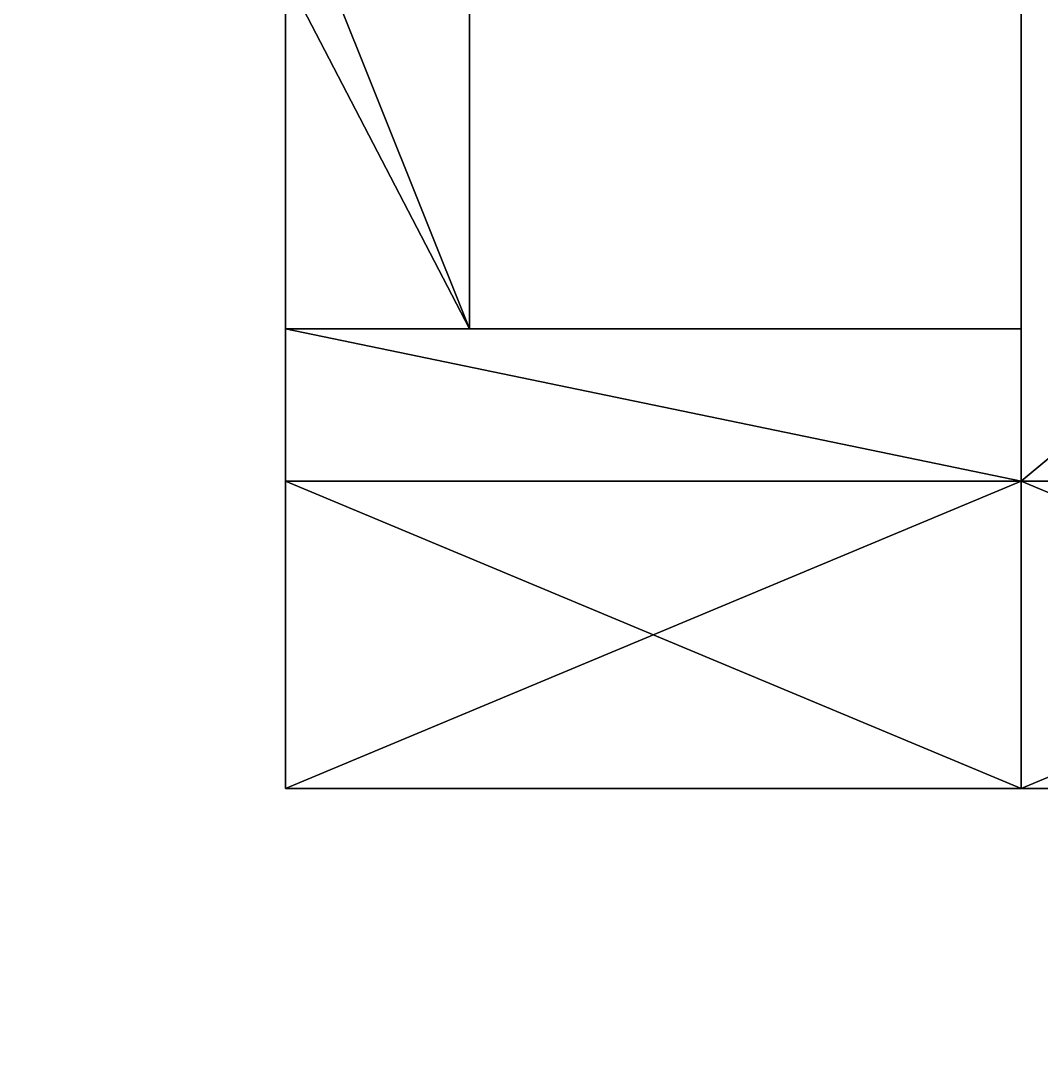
# Model space of a CAD drawing. Extents: x -150 to 2334, y -150 to 2984.
# Drawn here: x 2078.34 to 2086.66, y 657.71 to 666.22 of the extents above; entities that cross this region are included whole.
import ezdxf

# ---------------------------------------------------------------- set-up
doc = ezdxf.new("R2010")
doc.units = 0
for name, color, linetype in [('LAYER0', 7, 'CONTINUOUS'), ('LAYER278', 7, 'CONTINUOUS'), ('LAYER309', 7, 'CONTINUOUS'), ('LAYER31', 7, 'CONTINUOUS'), ('LAYER411', 7, 'CONTINUOUS'), ('LAYER413', 254, 'CONTINUOUS'), ('LAYER416', 254, 'CONTINUOUS'), ('LAYER460', 7, 'CONTINUOUS'), ('LAYER462', 254, 'CONTINUOUS'), ('LAYER465', 254, 'CONTINUOUS'), ('LAYER509', 7, 'CONTINUOUS'), ('LAYER511', 254, 'CONTINUOUS'), ('LAYER514', 254, 'CONTINUOUS'), ('LAYER56', 7, 'CONTINUOUS'), ('LAYER6', 7, 'CONTINUOUS')]:
    doc.layers.add(name, color=color, linetype=linetype)

msp = doc.modelspace()

# ---------------------------------------------------------------- linework, layer by layer
at = {"layer": 'LAYER0', "invisible_edges": 1}
for points in [[(2334, 2984, -5), (-150, -150, -5), (-150, 2984, -5), (2334, 2984, -5)], [(-150, -150, -5), (2334, 2984, -5), (2334, -150, -5), (-150, -150, -5)], [(2334, -150), (-150, 2984), (-150, -150), (2334, -150)], [(-150, 2984), (2334, -150), (2334, 2984), (-150, 2984)]]:
    msp.add_3dface(points, dxfattribs=at)
at = {"layer": 'LAYER278', "invisible_edges": 1}
for points in [[(2164, 45.78802, 80), (1614, 758.458, 80), (2164, 758.458, 80), (2164, 45.78802, 80)], [(1614, 758.458, 80), (2164, 45.78802, 80), (1614, 45.78802, 80), (1614, 758.458, 80)], [(1614, 45.78802, 98), (2164, 758.458, 98), (1614, 758.458, 98), (1614, 45.78802, 98)], [(2164, 758.458, 98), (1614, 45.78802, 98), (2164, 45.78802, 98), (2164, 758.458, 98)]]:
    msp.add_3dface(points, dxfattribs=at)
at = {"layer": 'LAYER309', "invisible_edges": 1}
for points in [[(2164, 758.458, 2349), (1614, 45.78802, 2349), (2164, 45.78802, 2349), (2164, 758.458, 2349)], [(1614, 45.78802, 2349), (2164, 758.458, 2349), (1614, 758.458, 2349), (1614, 45.78802, 2349)], [(1614, 758.458, 2331), (2164, 45.78802, 2331), (1614, 45.78802, 2331), (1614, 758.458, 2331)], [(2164, 45.78802, 2331), (1614, 758.458, 2331), (2164, 758.458, 2331), (2164, 45.78802, 2331)]]:
    msp.add_3dface(points, dxfattribs=at)
at = {"layer": 'LAYER31', "invisible_edges": 1}
for points in [[(2139.4, 758.461, 1934), (1674, 45.79102, 1934), (2139.4, 45.79102, 1934), (2139.4, 758.461, 1934)], [(1674, 45.79102, 1934), (2139.4, 758.461, 1934), (1674, 758.461, 1934), (1674, 45.79102, 1934)], [(1674, 758.461, 1916), (2139.4, 45.79102, 1916), (1674, 45.79102, 1916), (1674, 758.461, 1916)], [(2139.4, 45.79102, 1916), (1674, 758.461, 1916), (2139.4, 758.461, 1916), (2139.4, 45.79102, 1916)]]:
    msp.add_3dface(points, dxfattribs=at)
at = {"layer": 'LAYER411', "invisible_edges": 1}
for points in [[(2074, 112.788, 306), (2092, 691.458, 306), (2092, 112.788, 306), (2074, 112.788, 306)], [(2092, 691.458, 306), (2074, 112.788, 306), (2074, 691.458, 306), (2092, 691.458, 306)], [(2074, 691.458, 432), (2092, 112.788, 432), (2092, 691.458, 432), (2074, 691.458, 432)], [(2092, 112.788, 432), (2074, 691.458, 432), (2074, 112.788, 432), (2092, 112.788, 432)]]:
    msp.add_3dface(points, dxfattribs=at)
at = {"layer": 'LAYER413'}
for points in [[(2086.5, 672.4506, 395.0074), (2086.5, 662.4654, 395.0074), (2086.5, 674.958, 400), (2086.5, 672.4506, 395.0074)], [(2086.5, 674.958, 400), (2086.5, 662.4654, 395.0074), (2086.5, 672.4506, 404.9926), (2086.5, 674.958, 400)], [(2086.5, 667.458, 392.5), (2086.5, 662.4654, 395.0074), (2086.5, 672.4506, 395.0074), (2086.5, 667.458, 392.5)], [(2086.5, 672.4506, 404.9926), (2086.5, 659.958, 400), (2086.5, 667.458, 407.5), (2086.5, 672.4506, 404.9926)], [(2086.5, 672.4506, 404.9926), (2086.5, 662.4654, 395.0074), (2086.5, 659.958, 400), (2086.5, 672.4506, 404.9926)], [(2080.5, 667.458, 407.5), (2082, 663.708, 405.9462), (2082, 667.458, 407.5), (2080.5, 667.458, 407.5)], [(2080.5, 663.708, 405.9462), (2082, 663.708, 405.9462), (2080.5, 667.458, 407.5), (2080.5, 663.708, 405.9462)], [(2080.5, 667.458, 407.5), (2080.5, 663.708, 403.9462), (2080.5, 663.708, 405.9462), (2080.5, 667.458, 407.5)], [(2080.5, 666.5992, 404.6115), (2080.5, 663.708, 403.9462), (2080.5, 667.458, 407.5), (2080.5, 666.5992, 404.6115)], [(2082, 667.458, 407.5), (2082, 663.708, 405.9462), (2082, 666.5992, 404.6115), (2082, 667.458, 407.5)], [(2082, 667.458, 407.5), (2082, 663.708, 403.9462), (2082, 666.5992, 404.6115), (2082, 667.458, 407.5)], [(2082, 663.708, 405.9462), (2082, 663.708, 403.9462), (2082, 667.458, 407.5), (2082, 663.708, 405.9462)], [(2086.5, 667.458, 392.5), (2092.5, 662.4654, 395.0074), (2086.5, 662.4654, 395.0074), (2086.5, 667.458, 392.5)], [(2092.5, 667.458, 392.5), (2092.5, 662.4654, 395.0074), (2086.5, 667.458, 392.5), (2092.5, 667.458, 392.5)], [(2086.5, 662.4654, 404.9926), (2092.5, 667.458, 407.5), (2086.5, 667.458, 407.5), (2086.5, 662.4654, 404.9926)], [(2092.5, 662.4654, 404.9926), (2092.5, 667.458, 407.5), (2086.5, 662.4654, 404.9926), (2092.5, 662.4654, 404.9926)], [(2086.5, 667.458, 407.5), (2086.5, 659.958, 400), (2086.5, 662.4654, 404.9926), (2086.5, 667.458, 407.5)], [(2080.5, 666.5992, 404.6115), (2082, 663.708, 403.9462), (2080.5, 663.708, 403.9462), (2080.5, 666.5992, 404.6115)], [(2082, 666.5992, 404.6115), (2082, 663.708, 403.9462), (2080.5, 666.5992, 404.6115), (2082, 666.5992, 404.6115)], [(2082, 666.5992, 404.6115), (2082, 663.708, 405.9462), (2082, 663.708, 403.9462), (2082, 666.5992, 404.6115)], [(2080.5, 663.708, 405.9462), (2082, 663.708, 403.9462), (2082, 663.708, 405.9462), (2080.5, 663.708, 405.9462)], [(2080.5, 663.708, 403.9462), (2082, 663.708, 403.9462), (2080.5, 663.708, 405.9462), (2080.5, 663.708, 403.9462)], [(2086.5, 663.708, 405.9462), (2080.5, 663.708, 394.4926), (2080.5, 663.708, 405.9462), (2086.5, 663.708, 405.9462)], [(2086.5, 663.708, 394.4926), (2080.5, 663.708, 394.4926), (2086.5, 663.708, 405.9462), (2086.5, 663.708, 394.4926)], [(2080.5, 663.708, 394.4926), (2086.5, 662.4654, 395.0074), (2080.5, 662.4654, 395.0074), (2080.5, 663.708, 394.4926)], [(2086.5, 663.708, 394.4926), (2086.5, 662.4654, 395.0074), (2080.5, 663.708, 394.4926), (2086.5, 663.708, 394.4926)], [(2086.5, 662.4654, 404.9926), (2080.5, 663.708, 405.9462), (2080.5, 662.4654, 404.9926), (2086.5, 662.4654, 404.9926)], [(2086.5, 663.708, 405.9462), (2080.5, 663.708, 405.9462), (2086.5, 662.4654, 404.9926), (2086.5, 663.708, 405.9462)], [(2080.5, 659.958, 400), (2080.5, 663.708, 405.9462), (2080.5, 663.708, 400.2194), (2080.5, 659.958, 400)], [(2080.5, 662.4654, 404.9926), (2080.5, 663.708, 405.9462), (2080.5, 659.958, 400), (2080.5, 662.4654, 404.9926)], [(2080.5, 663.708, 394.4926), (2080.5, 659.958, 400), (2080.5, 663.708, 400.2194), (2080.5, 663.708, 394.4926)], [(2080.5, 662.4654, 395.0074), (2080.5, 659.958, 400), (2080.5, 663.708, 394.4926), (2080.5, 662.4654, 395.0074)], [(2086.5, 663.708, 394.4926), (2086.5, 659.958, 400), (2086.5, 662.4654, 395.0074), (2086.5, 663.708, 394.4926)], [(2086.5, 663.708, 400.2194), (2086.5, 659.958, 400), (2086.5, 663.708, 394.4926), (2086.5, 663.708, 400.2194)], [(2086.5, 663.708, 405.9462), (2086.5, 659.958, 400), (2086.5, 663.708, 400.2194), (2086.5, 663.708, 405.9462)], [(2086.5, 662.4654, 404.9926), (2086.5, 659.958, 400), (2086.5, 663.708, 405.9462), (2086.5, 662.4654, 404.9926)], [(2086.5, 662.4654, 395.0074), (2080.5, 659.958, 400), (2080.5, 662.4654, 395.0074), (2086.5, 662.4654, 395.0074)], [(2086.5, 659.958, 400), (2080.5, 659.958, 400), (2086.5, 662.4654, 395.0074), (2086.5, 659.958, 400)], [(2086.5, 659.958, 400), (2080.5, 662.4654, 404.9926), (2080.5, 659.958, 400), (2086.5, 659.958, 400)], [(2086.5, 662.4654, 404.9926), (2080.5, 662.4654, 404.9926), (2086.5, 659.958, 400), (2086.5, 662.4654, 404.9926)], [(2086.5, 662.4654, 395.0074), (2092.5, 659.958, 400), (2086.5, 659.958, 400), (2086.5, 662.4654, 395.0074)], [(2092.5, 662.4654, 395.0074), (2092.5, 659.958, 400), (2086.5, 662.4654, 395.0074), (2092.5, 662.4654, 395.0074)], [(2086.5, 659.958, 400), (2092.5, 662.4654, 404.9926), (2086.5, 662.4654, 404.9926), (2086.5, 659.958, 400)], [(2092.5, 659.958, 400), (2092.5, 662.4654, 404.9926), (2086.5, 659.958, 400), (2092.5, 659.958, 400)]]:
    msp.add_3dface(points, dxfattribs=at)
at = {"layer": 'LAYER416'}
for points in [[(2086.5, 672.4506, 333.0074), (2086.5, 662.4654, 333.0074), (2086.5, 674.958, 338), (2086.5, 672.4506, 333.0074)], [(2086.5, 674.958, 338), (2086.5, 662.4654, 333.0074), (2086.5, 672.4506, 342.9926), (2086.5, 674.958, 338)], [(2086.5, 667.458, 330.5), (2086.5, 662.4654, 333.0074), (2086.5, 672.4506, 333.0074), (2086.5, 667.458, 330.5)], [(2086.5, 672.4506, 342.9926), (2086.5, 659.958, 338), (2086.5, 667.458, 345.5), (2086.5, 672.4506, 342.9926)], [(2086.5, 672.4506, 342.9926), (2086.5, 662.4654, 333.0074), (2086.5, 659.958, 338), (2086.5, 672.4506, 342.9926)], [(2080.5, 667.458, 345.5), (2082, 663.708, 343.9462), (2082, 667.458, 345.5), (2080.5, 667.458, 345.5)], [(2080.5, 663.708, 343.9462), (2082, 663.708, 343.9462), (2080.5, 667.458, 345.5), (2080.5, 663.708, 343.9462)], [(2080.5, 667.458, 345.5), (2080.5, 663.708, 341.9462), (2080.5, 663.708, 343.9462), (2080.5, 667.458, 345.5)], [(2080.5, 666.5992, 342.6115), (2080.5, 663.708, 341.9462), (2080.5, 667.458, 345.5), (2080.5, 666.5992, 342.6115)], [(2082, 667.458, 345.5), (2082, 663.708, 343.9462), (2082, 666.5992, 342.6115), (2082, 667.458, 345.5)], [(2082, 667.458, 345.5), (2082, 663.708, 341.9462), (2082, 666.5992, 342.6115), (2082, 667.458, 345.5)], [(2082, 663.708, 343.9462), (2082, 663.708, 341.9462), (2082, 667.458, 345.5), (2082, 663.708, 343.9462)], [(2086.5, 667.458, 330.5), (2092.5, 662.4654, 333.0074), (2086.5, 662.4654, 333.0074), (2086.5, 667.458, 330.5)], [(2092.5, 667.458, 330.5), (2092.5, 662.4654, 333.0074), (2086.5, 667.458, 330.5), (2092.5, 667.458, 330.5)], [(2086.5, 662.4654, 342.9926), (2092.5, 667.458, 345.5), (2086.5, 667.458, 345.5), (2086.5, 662.4654, 342.9926)], [(2092.5, 662.4654, 342.9926), (2092.5, 667.458, 345.5), (2086.5, 662.4654, 342.9926), (2092.5, 662.4654, 342.9926)], [(2086.5, 667.458, 345.5), (2086.5, 659.958, 338), (2086.5, 662.4654, 342.9926), (2086.5, 667.458, 345.5)], [(2080.5, 666.5992, 342.6115), (2082, 663.708, 341.9462), (2080.5, 663.708, 341.9462), (2080.5, 666.5992, 342.6115)], [(2082, 666.5992, 342.6115), (2082, 663.708, 341.9462), (2080.5, 666.5992, 342.6115), (2082, 666.5992, 342.6115)], [(2082, 666.5992, 342.6115), (2082, 663.708, 343.9462), (2082, 663.708, 341.9462), (2082, 666.5992, 342.6115)], [(2080.5, 663.708, 343.9462), (2082, 663.708, 341.9462), (2082, 663.708, 343.9462), (2080.5, 663.708, 343.9462)], [(2080.5, 663.708, 341.9462), (2082, 663.708, 341.9462), (2080.5, 663.708, 343.9462), (2080.5, 663.708, 341.9462)], [(2086.5, 663.708, 343.9462), (2080.5, 663.708, 332.4926), (2080.5, 663.708, 343.9462), (2086.5, 663.708, 343.9462)], [(2086.5, 663.708, 332.4926), (2080.5, 663.708, 332.4926), (2086.5, 663.708, 343.9462), (2086.5, 663.708, 332.4926)], [(2080.5, 663.708, 332.4926), (2086.5, 662.4654, 333.0074), (2080.5, 662.4654, 333.0074), (2080.5, 663.708, 332.4926)], [(2086.5, 663.708, 332.4926), (2086.5, 662.4654, 333.0074), (2080.5, 663.708, 332.4926), (2086.5, 663.708, 332.4926)], [(2086.5, 662.4654, 342.9926), (2080.5, 663.708, 343.9462), (2080.5, 662.4654, 342.9926), (2086.5, 662.4654, 342.9926)], [(2086.5, 663.708, 343.9462), (2080.5, 663.708, 343.9462), (2086.5, 662.4654, 342.9926), (2086.5, 663.708, 343.9462)], [(2080.5, 659.958, 338), (2080.5, 663.708, 343.9462), (2080.5, 663.708, 338.2194), (2080.5, 659.958, 338)], [(2080.5, 662.4654, 342.9926), (2080.5, 663.708, 343.9462), (2080.5, 659.958, 338), (2080.5, 662.4654, 342.9926)], [(2080.5, 663.708, 332.4926), (2080.5, 659.958, 338), (2080.5, 663.708, 338.2194), (2080.5, 663.708, 332.4926)], [(2080.5, 662.4654, 333.0074), (2080.5, 659.958, 338), (2080.5, 663.708, 332.4926), (2080.5, 662.4654, 333.0074)], [(2086.5, 663.708, 332.4926), (2086.5, 659.958, 338), (2086.5, 662.4654, 333.0074), (2086.5, 663.708, 332.4926)], [(2086.5, 663.708, 338.2194), (2086.5, 659.958, 338), (2086.5, 663.708, 332.4926), (2086.5, 663.708, 338.2194)], [(2086.5, 663.708, 343.9462), (2086.5, 659.958, 338), (2086.5, 663.708, 338.2194), (2086.5, 663.708, 343.9462)], [(2086.5, 662.4654, 342.9926), (2086.5, 659.958, 338), (2086.5, 663.708, 343.9462), (2086.5, 662.4654, 342.9926)], [(2086.5, 662.4654, 333.0074), (2080.5, 659.958, 338), (2080.5, 662.4654, 333.0074), (2086.5, 662.4654, 333.0074)], [(2086.5, 659.958, 338), (2080.5, 659.958, 338), (2086.5, 662.4654, 333.0074), (2086.5, 659.958, 338)], [(2086.5, 659.958, 338), (2080.5, 662.4654, 342.9926), (2080.5, 659.958, 338), (2086.5, 659.958, 338)], [(2086.5, 662.4654, 342.9926), (2080.5, 662.4654, 342.9926), (2086.5, 659.958, 338), (2086.5, 662.4654, 342.9926)], [(2086.5, 662.4654, 333.0074), (2092.5, 659.958, 338), (2086.5, 659.958, 338), (2086.5, 662.4654, 333.0074)], [(2092.5, 662.4654, 333.0074), (2092.5, 659.958, 338), (2086.5, 662.4654, 333.0074), (2092.5, 662.4654, 333.0074)], [(2086.5, 659.958, 338), (2092.5, 662.4654, 342.9926), (2086.5, 662.4654, 342.9926), (2086.5, 659.958, 338)], [(2092.5, 659.958, 338), (2092.5, 662.4654, 342.9926), (2086.5, 659.958, 338), (2092.5, 659.958, 338)]]:
    msp.add_3dface(points, dxfattribs=at)
at = {"layer": 'LAYER460', "invisible_edges": 1}
for points in [[(2074, 112.788, 489), (2092, 691.458, 489), (2092, 112.788, 489), (2074, 112.788, 489)], [(2092, 691.458, 489), (2074, 112.788, 489), (2074, 691.458, 489), (2092, 691.458, 489)], [(2074, 691.458, 615), (2092, 112.788, 615), (2092, 691.458, 615), (2074, 691.458, 615)], [(2092, 112.788, 615), (2074, 691.458, 615), (2074, 112.788, 615), (2092, 112.788, 615)]]:
    msp.add_3dface(points, dxfattribs=at)
at = {"layer": 'LAYER462'}
for points in [[(2086.5, 672.4506, 578.0074), (2086.5, 662.4654, 578.0074), (2086.5, 674.958, 583), (2086.5, 672.4506, 578.0074)], [(2086.5, 674.958, 583), (2086.5, 662.4654, 578.0074), (2086.5, 672.4506, 587.9926), (2086.5, 674.958, 583)], [(2086.5, 667.458, 575.5), (2086.5, 662.4654, 578.0074), (2086.5, 672.4506, 578.0074), (2086.5, 667.458, 575.5)], [(2086.5, 672.4506, 587.9926), (2086.5, 659.958, 583), (2086.5, 667.458, 590.5), (2086.5, 672.4506, 587.9926)], [(2086.5, 672.4506, 587.9926), (2086.5, 662.4654, 578.0074), (2086.5, 659.958, 583), (2086.5, 672.4506, 587.9926)], [(2080.5, 667.458, 590.5), (2082, 663.708, 588.9462), (2082, 667.458, 590.5), (2080.5, 667.458, 590.5)], [(2080.5, 663.708, 588.9462), (2082, 663.708, 588.9462), (2080.5, 667.458, 590.5), (2080.5, 663.708, 588.9462)], [(2080.5, 667.458, 590.5), (2080.5, 663.708, 586.9462), (2080.5, 663.708, 588.9462), (2080.5, 667.458, 590.5)], [(2080.5, 666.5992, 587.6115), (2080.5, 663.708, 586.9462), (2080.5, 667.458, 590.5), (2080.5, 666.5992, 587.6115)], [(2082, 667.458, 590.5), (2082, 663.708, 588.9462), (2082, 666.5992, 587.6115), (2082, 667.458, 590.5)], [(2082, 667.458, 590.5), (2082, 663.708, 586.9462), (2082, 666.5992, 587.6115), (2082, 667.458, 590.5)], [(2082, 663.708, 588.9462), (2082, 663.708, 586.9462), (2082, 667.458, 590.5), (2082, 663.708, 588.9462)], [(2086.5, 667.458, 575.5), (2092.5, 662.4654, 578.0074), (2086.5, 662.4654, 578.0074), (2086.5, 667.458, 575.5)], [(2092.5, 667.458, 575.5), (2092.5, 662.4654, 578.0074), (2086.5, 667.458, 575.5), (2092.5, 667.458, 575.5)], [(2086.5, 662.4654, 587.9926), (2092.5, 667.458, 590.5), (2086.5, 667.458, 590.5), (2086.5, 662.4654, 587.9926)], [(2092.5, 662.4654, 587.9926), (2092.5, 667.458, 590.5), (2086.5, 662.4654, 587.9926), (2092.5, 662.4654, 587.9926)], [(2086.5, 667.458, 590.5), (2086.5, 659.958, 583), (2086.5, 662.4654, 587.9926), (2086.5, 667.458, 590.5)], [(2080.5, 666.5992, 587.6115), (2082, 663.708, 586.9462), (2080.5, 663.708, 586.9462), (2080.5, 666.5992, 587.6115)], [(2082, 666.5992, 587.6115), (2082, 663.708, 586.9462), (2080.5, 666.5992, 587.6115), (2082, 666.5992, 587.6115)], [(2082, 666.5992, 587.6115), (2082, 663.708, 588.9462), (2082, 663.708, 586.9462), (2082, 666.5992, 587.6115)], [(2080.5, 663.708, 588.9462), (2082, 663.708, 586.9462), (2082, 663.708, 588.9462), (2080.5, 663.708, 588.9462)], [(2080.5, 663.708, 586.9462), (2082, 663.708, 586.9462), (2080.5, 663.708, 588.9462), (2080.5, 663.708, 586.9462)], [(2086.5, 663.708, 588.9462), (2080.5, 663.708, 577.4926), (2080.5, 663.708, 588.9462), (2086.5, 663.708, 588.9462)], [(2086.5, 663.708, 577.4926), (2080.5, 663.708, 577.4926), (2086.5, 663.708, 588.9462), (2086.5, 663.708, 577.4926)], [(2080.5, 663.708, 577.4926), (2086.5, 662.4654, 578.0074), (2080.5, 662.4654, 578.0074), (2080.5, 663.708, 577.4926)], [(2086.5, 663.708, 577.4926), (2086.5, 662.4654, 578.0074), (2080.5, 663.708, 577.4926), (2086.5, 663.708, 577.4926)], [(2086.5, 662.4654, 587.9926), (2080.5, 663.708, 588.9462), (2080.5, 662.4654, 587.9926), (2086.5, 662.4654, 587.9926)], [(2086.5, 663.708, 588.9462), (2080.5, 663.708, 588.9462), (2086.5, 662.4654, 587.9926), (2086.5, 663.708, 588.9462)], [(2080.5, 659.958, 583), (2080.5, 663.708, 588.9462), (2080.5, 663.708, 583.2194), (2080.5, 659.958, 583)], [(2080.5, 662.4654, 587.9926), (2080.5, 663.708, 588.9462), (2080.5, 659.958, 583), (2080.5, 662.4654, 587.9926)], [(2080.5, 663.708, 577.4926), (2080.5, 659.958, 583), (2080.5, 663.708, 583.2194), (2080.5, 663.708, 577.4926)], [(2080.5, 662.4654, 578.0074), (2080.5, 659.958, 583), (2080.5, 663.708, 577.4926), (2080.5, 662.4654, 578.0074)], [(2086.5, 663.708, 577.4926), (2086.5, 659.958, 583), (2086.5, 662.4654, 578.0074), (2086.5, 663.708, 577.4926)], [(2086.5, 663.708, 583.2194), (2086.5, 659.958, 583), (2086.5, 663.708, 577.4926), (2086.5, 663.708, 583.2194)], [(2086.5, 663.708, 588.9462), (2086.5, 659.958, 583), (2086.5, 663.708, 583.2194), (2086.5, 663.708, 588.9462)], [(2086.5, 662.4654, 587.9926), (2086.5, 659.958, 583), (2086.5, 663.708, 588.9462), (2086.5, 662.4654, 587.9926)], [(2086.5, 662.4654, 578.0074), (2080.5, 659.958, 583), (2080.5, 662.4654, 578.0074), (2086.5, 662.4654, 578.0074)], [(2086.5, 659.958, 583), (2080.5, 659.958, 583), (2086.5, 662.4654, 578.0074), (2086.5, 659.958, 583)], [(2086.5, 659.958, 583), (2080.5, 662.4654, 587.9926), (2080.5, 659.958, 583), (2086.5, 659.958, 583)], [(2086.5, 662.4654, 587.9926), (2080.5, 662.4654, 587.9926), (2086.5, 659.958, 583), (2086.5, 662.4654, 587.9926)], [(2086.5, 662.4654, 578.0074), (2092.5, 659.958, 583), (2086.5, 659.958, 583), (2086.5, 662.4654, 578.0074)], [(2092.5, 662.4654, 578.0074), (2092.5, 659.958, 583), (2086.5, 662.4654, 578.0074), (2092.5, 662.4654, 578.0074)], [(2086.5, 659.958, 583), (2092.5, 662.4654, 587.9926), (2086.5, 662.4654, 587.9926), (2086.5, 659.958, 583)], [(2092.5, 659.958, 583), (2092.5, 662.4654, 587.9926), (2086.5, 659.958, 583), (2092.5, 659.958, 583)]]:
    msp.add_3dface(points, dxfattribs=at)
at = {"layer": 'LAYER465'}
for points in [[(2086.5, 672.4506, 516.0074), (2086.5, 662.4654, 516.0074), (2086.5, 674.958, 521), (2086.5, 672.4506, 516.0074)], [(2086.5, 674.958, 521), (2086.5, 662.4654, 516.0074), (2086.5, 672.4506, 525.9926), (2086.5, 674.958, 521)], [(2086.5, 667.458, 513.5), (2086.5, 662.4654, 516.0074), (2086.5, 672.4506, 516.0074), (2086.5, 667.458, 513.5)], [(2086.5, 672.4506, 525.9926), (2086.5, 659.958, 521), (2086.5, 667.458, 528.5), (2086.5, 672.4506, 525.9926)], [(2086.5, 672.4506, 525.9926), (2086.5, 662.4654, 516.0074), (2086.5, 659.958, 521), (2086.5, 672.4506, 525.9926)], [(2080.5, 667.458, 528.5), (2082, 663.708, 526.9462), (2082, 667.458, 528.5), (2080.5, 667.458, 528.5)], [(2080.5, 663.708, 526.9462), (2082, 663.708, 526.9462), (2080.5, 667.458, 528.5), (2080.5, 663.708, 526.9462)], [(2080.5, 667.458, 528.5), (2080.5, 663.708, 524.9462), (2080.5, 663.708, 526.9462), (2080.5, 667.458, 528.5)], [(2080.5, 666.5992, 525.6115), (2080.5, 663.708, 524.9462), (2080.5, 667.458, 528.5), (2080.5, 666.5992, 525.6115)], [(2082, 667.458, 528.5), (2082, 663.708, 526.9462), (2082, 666.5992, 525.6115), (2082, 667.458, 528.5)], [(2082, 667.458, 528.5), (2082, 663.708, 524.9462), (2082, 666.5992, 525.6115), (2082, 667.458, 528.5)], [(2082, 663.708, 526.9462), (2082, 663.708, 524.9462), (2082, 667.458, 528.5), (2082, 663.708, 526.9462)], [(2086.5, 667.458, 513.5), (2092.5, 662.4654, 516.0074), (2086.5, 662.4654, 516.0074), (2086.5, 667.458, 513.5)], [(2092.5, 667.458, 513.5), (2092.5, 662.4654, 516.0074), (2086.5, 667.458, 513.5), (2092.5, 667.458, 513.5)], [(2086.5, 662.4654, 525.9926), (2092.5, 667.458, 528.5), (2086.5, 667.458, 528.5), (2086.5, 662.4654, 525.9926)], [(2092.5, 662.4654, 525.9926), (2092.5, 667.458, 528.5), (2086.5, 662.4654, 525.9926), (2092.5, 662.4654, 525.9926)], [(2086.5, 667.458, 528.5), (2086.5, 659.958, 521), (2086.5, 662.4654, 525.9926), (2086.5, 667.458, 528.5)], [(2080.5, 666.5992, 525.6115), (2082, 663.708, 524.9462), (2080.5, 663.708, 524.9462), (2080.5, 666.5992, 525.6115)], [(2082, 666.5992, 525.6115), (2082, 663.708, 524.9462), (2080.5, 666.5992, 525.6115), (2082, 666.5992, 525.6115)], [(2082, 666.5992, 525.6115), (2082, 663.708, 526.9462), (2082, 663.708, 524.9462), (2082, 666.5992, 525.6115)], [(2080.5, 663.708, 526.9462), (2082, 663.708, 524.9462), (2082, 663.708, 526.9462), (2080.5, 663.708, 526.9462)], [(2080.5, 663.708, 524.9462), (2082, 663.708, 524.9462), (2080.5, 663.708, 526.9462), (2080.5, 663.708, 524.9462)], [(2086.5, 663.708, 526.9462), (2080.5, 663.708, 515.4926), (2080.5, 663.708, 526.9462), (2086.5, 663.708, 526.9462)], [(2086.5, 663.708, 515.4926), (2080.5, 663.708, 515.4926), (2086.5, 663.708, 526.9462), (2086.5, 663.708, 515.4926)], [(2080.5, 663.708, 515.4926), (2086.5, 662.4654, 516.0074), (2080.5, 662.4654, 516.0074), (2080.5, 663.708, 515.4926)], [(2086.5, 663.708, 515.4926), (2086.5, 662.4654, 516.0074), (2080.5, 663.708, 515.4926), (2086.5, 663.708, 515.4926)], [(2086.5, 662.4654, 525.9926), (2080.5, 663.708, 526.9462), (2080.5, 662.4654, 525.9926), (2086.5, 662.4654, 525.9926)], [(2086.5, 663.708, 526.9462), (2080.5, 663.708, 526.9462), (2086.5, 662.4654, 525.9926), (2086.5, 663.708, 526.9462)], [(2080.5, 659.958, 521), (2080.5, 663.708, 526.9462), (2080.5, 663.708, 521.2194), (2080.5, 659.958, 521)], [(2080.5, 662.4654, 525.9926), (2080.5, 663.708, 526.9462), (2080.5, 659.958, 521), (2080.5, 662.4654, 525.9926)], [(2080.5, 663.708, 515.4926), (2080.5, 659.958, 521), (2080.5, 663.708, 521.2194), (2080.5, 663.708, 515.4926)], [(2080.5, 662.4654, 516.0074), (2080.5, 659.958, 521), (2080.5, 663.708, 515.4926), (2080.5, 662.4654, 516.0074)], [(2086.5, 663.708, 515.4926), (2086.5, 659.958, 521), (2086.5, 662.4654, 516.0074), (2086.5, 663.708, 515.4926)], [(2086.5, 663.708, 521.2194), (2086.5, 659.958, 521), (2086.5, 663.708, 515.4926), (2086.5, 663.708, 521.2194)], [(2086.5, 663.708, 526.9462), (2086.5, 659.958, 521), (2086.5, 663.708, 521.2194), (2086.5, 663.708, 526.9462)], [(2086.5, 662.4654, 525.9926), (2086.5, 659.958, 521), (2086.5, 663.708, 526.9462), (2086.5, 662.4654, 525.9926)], [(2086.5, 662.4654, 516.0074), (2080.5, 659.958, 521), (2080.5, 662.4654, 516.0074), (2086.5, 662.4654, 516.0074)], [(2086.5, 659.958, 521), (2080.5, 659.958, 521), (2086.5, 662.4654, 516.0074), (2086.5, 659.958, 521)], [(2086.5, 659.958, 521), (2080.5, 662.4654, 525.9926), (2080.5, 659.958, 521), (2086.5, 659.958, 521)], [(2086.5, 662.4654, 525.9926), (2080.5, 662.4654, 525.9926), (2086.5, 659.958, 521), (2086.5, 662.4654, 525.9926)], [(2086.5, 662.4654, 516.0074), (2092.5, 659.958, 521), (2086.5, 659.958, 521), (2086.5, 662.4654, 516.0074)], [(2092.5, 662.4654, 516.0074), (2092.5, 659.958, 521), (2086.5, 662.4654, 516.0074), (2092.5, 662.4654, 516.0074)], [(2086.5, 659.958, 521), (2092.5, 662.4654, 525.9926), (2086.5, 662.4654, 525.9926), (2086.5, 659.958, 521)], [(2092.5, 659.958, 521), (2092.5, 662.4654, 525.9926), (2086.5, 659.958, 521), (2092.5, 659.958, 521)]]:
    msp.add_3dface(points, dxfattribs=at)
at = {"layer": 'LAYER509', "invisible_edges": 1}
for points in [[(2074, 112.788, 672), (2092, 691.458, 672), (2092, 112.788, 672), (2074, 112.788, 672)], [(2092, 691.458, 672), (2074, 112.788, 672), (2074, 691.458, 672), (2092, 691.458, 672)], [(2074, 691.458, 798), (2092, 112.788, 798), (2092, 691.458, 798), (2074, 691.458, 798)], [(2092, 112.788, 798), (2074, 691.458, 798), (2074, 112.788, 798), (2092, 112.788, 798)]]:
    msp.add_3dface(points, dxfattribs=at)
at = {"layer": 'LAYER511'}
for points in [[(2086.5, 672.4506, 761.0074), (2086.5, 662.4654, 761.0074), (2086.5, 674.958, 766), (2086.5, 672.4506, 761.0074)], [(2086.5, 674.958, 766), (2086.5, 662.4654, 761.0074), (2086.5, 672.4506, 770.9926), (2086.5, 674.958, 766)], [(2086.5, 667.458, 758.5), (2086.5, 662.4654, 761.0074), (2086.5, 672.4506, 761.0074), (2086.5, 667.458, 758.5)], [(2086.5, 672.4506, 770.9926), (2086.5, 659.958, 766), (2086.5, 667.458, 773.5), (2086.5, 672.4506, 770.9926)], [(2086.5, 672.4506, 770.9926), (2086.5, 662.4654, 761.0074), (2086.5, 659.958, 766), (2086.5, 672.4506, 770.9926)], [(2080.5, 667.458, 773.5), (2082, 663.708, 771.9462), (2082, 667.458, 773.5), (2080.5, 667.458, 773.5)], [(2080.5, 663.708, 771.9462), (2082, 663.708, 771.9462), (2080.5, 667.458, 773.5), (2080.5, 663.708, 771.9462)], [(2080.5, 667.458, 773.5), (2080.5, 663.708, 769.9462), (2080.5, 663.708, 771.9462), (2080.5, 667.458, 773.5)], [(2080.5, 666.5992, 770.6115), (2080.5, 663.708, 769.9462), (2080.5, 667.458, 773.5), (2080.5, 666.5992, 770.6115)], [(2082, 667.458, 773.5), (2082, 663.708, 771.9462), (2082, 666.5992, 770.6115), (2082, 667.458, 773.5)], [(2082, 667.458, 773.5), (2082, 663.708, 769.9462), (2082, 666.5992, 770.6115), (2082, 667.458, 773.5)], [(2082, 663.708, 771.9462), (2082, 663.708, 769.9462), (2082, 667.458, 773.5), (2082, 663.708, 771.9462)], [(2086.5, 667.458, 758.5), (2092.5, 662.4654, 761.0074), (2086.5, 662.4654, 761.0074), (2086.5, 667.458, 758.5)], [(2092.5, 667.458, 758.5), (2092.5, 662.4654, 761.0074), (2086.5, 667.458, 758.5), (2092.5, 667.458, 758.5)], [(2086.5, 662.4654, 770.9926), (2092.5, 667.458, 773.5), (2086.5, 667.458, 773.5), (2086.5, 662.4654, 770.9926)], [(2092.5, 662.4654, 770.9926), (2092.5, 667.458, 773.5), (2086.5, 662.4654, 770.9926), (2092.5, 662.4654, 770.9926)], [(2086.5, 667.458, 773.5), (2086.5, 659.958, 766), (2086.5, 662.4654, 770.9926), (2086.5, 667.458, 773.5)], [(2080.5, 666.5992, 770.6115), (2082, 663.708, 769.9462), (2080.5, 663.708, 769.9462), (2080.5, 666.5992, 770.6115)], [(2082, 666.5992, 770.6115), (2082, 663.708, 769.9462), (2080.5, 666.5992, 770.6115), (2082, 666.5992, 770.6115)], [(2082, 666.5992, 770.6115), (2082, 663.708, 771.9462), (2082, 663.708, 769.9462), (2082, 666.5992, 770.6115)], [(2080.5, 663.708, 771.9462), (2082, 663.708, 769.9462), (2082, 663.708, 771.9462), (2080.5, 663.708, 771.9462)], [(2080.5, 663.708, 769.9462), (2082, 663.708, 769.9462), (2080.5, 663.708, 771.9462), (2080.5, 663.708, 769.9462)], [(2086.5, 663.708, 771.9462), (2080.5, 663.708, 760.4926), (2080.5, 663.708, 771.9462), (2086.5, 663.708, 771.9462)], [(2086.5, 663.708, 760.4926), (2080.5, 663.708, 760.4926), (2086.5, 663.708, 771.9462), (2086.5, 663.708, 760.4926)], [(2080.5, 663.708, 760.4926), (2086.5, 662.4654, 761.0074), (2080.5, 662.4654, 761.0074), (2080.5, 663.708, 760.4926)], [(2086.5, 663.708, 760.4926), (2086.5, 662.4654, 761.0074), (2080.5, 663.708, 760.4926), (2086.5, 663.708, 760.4926)], [(2086.5, 662.4654, 770.9926), (2080.5, 663.708, 771.9462), (2080.5, 662.4654, 770.9926), (2086.5, 662.4654, 770.9926)], [(2086.5, 663.708, 771.9462), (2080.5, 663.708, 771.9462), (2086.5, 662.4654, 770.9926), (2086.5, 663.708, 771.9462)], [(2080.5, 659.958, 766), (2080.5, 663.708, 771.9462), (2080.5, 663.708, 766.2194), (2080.5, 659.958, 766)], [(2080.5, 662.4654, 770.9926), (2080.5, 663.708, 771.9462), (2080.5, 659.958, 766), (2080.5, 662.4654, 770.9926)], [(2080.5, 663.708, 760.4926), (2080.5, 659.958, 766), (2080.5, 663.708, 766.2194), (2080.5, 663.708, 760.4926)], [(2080.5, 662.4654, 761.0074), (2080.5, 659.958, 766), (2080.5, 663.708, 760.4926), (2080.5, 662.4654, 761.0074)], [(2086.5, 663.708, 760.4926), (2086.5, 659.958, 766), (2086.5, 662.4654, 761.0074), (2086.5, 663.708, 760.4926)], [(2086.5, 663.708, 766.2194), (2086.5, 659.958, 766), (2086.5, 663.708, 760.4926), (2086.5, 663.708, 766.2194)], [(2086.5, 663.708, 771.9462), (2086.5, 659.958, 766), (2086.5, 663.708, 766.2194), (2086.5, 663.708, 771.9462)], [(2086.5, 662.4654, 770.9926), (2086.5, 659.958, 766), (2086.5, 663.708, 771.9462), (2086.5, 662.4654, 770.9926)], [(2086.5, 662.4654, 761.0074), (2080.5, 659.958, 766), (2080.5, 662.4654, 761.0074), (2086.5, 662.4654, 761.0074)], [(2086.5, 659.958, 766), (2080.5, 659.958, 766), (2086.5, 662.4654, 761.0074), (2086.5, 659.958, 766)], [(2086.5, 659.958, 766), (2080.5, 662.4654, 770.9926), (2080.5, 659.958, 766), (2086.5, 659.958, 766)], [(2086.5, 662.4654, 770.9926), (2080.5, 662.4654, 770.9926), (2086.5, 659.958, 766), (2086.5, 662.4654, 770.9926)], [(2086.5, 662.4654, 761.0074), (2092.5, 659.958, 766), (2086.5, 659.958, 766), (2086.5, 662.4654, 761.0074)], [(2092.5, 662.4654, 761.0074), (2092.5, 659.958, 766), (2086.5, 662.4654, 761.0074), (2092.5, 662.4654, 761.0074)], [(2086.5, 659.958, 766), (2092.5, 662.4654, 770.9926), (2086.5, 662.4654, 770.9926), (2086.5, 659.958, 766)], [(2092.5, 659.958, 766), (2092.5, 662.4654, 770.9926), (2086.5, 659.958, 766), (2092.5, 659.958, 766)]]:
    msp.add_3dface(points, dxfattribs=at)
at = {"layer": 'LAYER514'}
for points in [[(2086.5, 672.4506, 699.0074), (2086.5, 662.4654, 699.0074), (2086.5, 674.958, 704), (2086.5, 672.4506, 699.0074)], [(2086.5, 674.958, 704), (2086.5, 662.4654, 699.0074), (2086.5, 672.4506, 708.9926), (2086.5, 674.958, 704)], [(2086.5, 667.458, 696.5), (2086.5, 662.4654, 699.0074), (2086.5, 672.4506, 699.0074), (2086.5, 667.458, 696.5)], [(2086.5, 672.4506, 708.9926), (2086.5, 659.958, 704), (2086.5, 667.458, 711.5), (2086.5, 672.4506, 708.9926)], [(2086.5, 672.4506, 708.9926), (2086.5, 662.4654, 699.0074), (2086.5, 659.958, 704), (2086.5, 672.4506, 708.9926)], [(2080.5, 667.458, 711.5), (2082, 663.708, 709.9462), (2082, 667.458, 711.5), (2080.5, 667.458, 711.5)], [(2080.5, 663.708, 709.9462), (2082, 663.708, 709.9462), (2080.5, 667.458, 711.5), (2080.5, 663.708, 709.9462)], [(2080.5, 667.458, 711.5), (2080.5, 663.708, 707.9462), (2080.5, 663.708, 709.9462), (2080.5, 667.458, 711.5)], [(2080.5, 666.5992, 708.6115), (2080.5, 663.708, 707.9462), (2080.5, 667.458, 711.5), (2080.5, 666.5992, 708.6115)], [(2082, 667.458, 711.5), (2082, 663.708, 709.9462), (2082, 666.5992, 708.6115), (2082, 667.458, 711.5)], [(2082, 667.458, 711.5), (2082, 663.708, 707.9462), (2082, 666.5992, 708.6115), (2082, 667.458, 711.5)], [(2082, 663.708, 709.9462), (2082, 663.708, 707.9462), (2082, 667.458, 711.5), (2082, 663.708, 709.9462)], [(2086.5, 667.458, 696.5), (2092.5, 662.4654, 699.0074), (2086.5, 662.4654, 699.0074), (2086.5, 667.458, 696.5)], [(2092.5, 667.458, 696.5), (2092.5, 662.4654, 699.0074), (2086.5, 667.458, 696.5), (2092.5, 667.458, 696.5)], [(2086.5, 662.4654, 708.9926), (2092.5, 667.458, 711.5), (2086.5, 667.458, 711.5), (2086.5, 662.4654, 708.9926)], [(2092.5, 662.4654, 708.9926), (2092.5, 667.458, 711.5), (2086.5, 662.4654, 708.9926), (2092.5, 662.4654, 708.9926)], [(2086.5, 667.458, 711.5), (2086.5, 659.958, 704), (2086.5, 662.4654, 708.9926), (2086.5, 667.458, 711.5)], [(2080.5, 666.5992, 708.6115), (2082, 663.708, 707.9462), (2080.5, 663.708, 707.9462), (2080.5, 666.5992, 708.6115)], [(2082, 666.5992, 708.6115), (2082, 663.708, 707.9462), (2080.5, 666.5992, 708.6115), (2082, 666.5992, 708.6115)], [(2082, 666.5992, 708.6115), (2082, 663.708, 709.9462), (2082, 663.708, 707.9462), (2082, 666.5992, 708.6115)], [(2080.5, 663.708, 709.9462), (2082, 663.708, 707.9462), (2082, 663.708, 709.9462), (2080.5, 663.708, 709.9462)], [(2080.5, 663.708, 707.9462), (2082, 663.708, 707.9462), (2080.5, 663.708, 709.9462), (2080.5, 663.708, 707.9462)], [(2086.5, 663.708, 709.9462), (2080.5, 663.708, 698.4926), (2080.5, 663.708, 709.9462), (2086.5, 663.708, 709.9462)], [(2086.5, 663.708, 698.4926), (2080.5, 663.708, 698.4926), (2086.5, 663.708, 709.9462), (2086.5, 663.708, 698.4926)], [(2080.5, 663.708, 698.4926), (2086.5, 662.4654, 699.0074), (2080.5, 662.4654, 699.0074), (2080.5, 663.708, 698.4926)], [(2086.5, 663.708, 698.4926), (2086.5, 662.4654, 699.0074), (2080.5, 663.708, 698.4926), (2086.5, 663.708, 698.4926)], [(2086.5, 662.4654, 708.9926), (2080.5, 663.708, 709.9462), (2080.5, 662.4654, 708.9926), (2086.5, 662.4654, 708.9926)], [(2086.5, 663.708, 709.9462), (2080.5, 663.708, 709.9462), (2086.5, 662.4654, 708.9926), (2086.5, 663.708, 709.9462)], [(2080.5, 659.958, 704), (2080.5, 663.708, 709.9462), (2080.5, 663.708, 704.2194), (2080.5, 659.958, 704)], [(2080.5, 662.4654, 708.9926), (2080.5, 663.708, 709.9462), (2080.5, 659.958, 704), (2080.5, 662.4654, 708.9926)], [(2080.5, 663.708, 698.4926), (2080.5, 659.958, 704), (2080.5, 663.708, 704.2194), (2080.5, 663.708, 698.4926)], [(2080.5, 662.4654, 699.0074), (2080.5, 659.958, 704), (2080.5, 663.708, 698.4926), (2080.5, 662.4654, 699.0074)], [(2086.5, 663.708, 698.4926), (2086.5, 659.958, 704), (2086.5, 662.4654, 699.0074), (2086.5, 663.708, 698.4926)], [(2086.5, 663.708, 704.2194), (2086.5, 659.958, 704), (2086.5, 663.708, 698.4926), (2086.5, 663.708, 704.2194)], [(2086.5, 663.708, 709.9462), (2086.5, 659.958, 704), (2086.5, 663.708, 704.2194), (2086.5, 663.708, 709.9462)], [(2086.5, 662.4654, 708.9926), (2086.5, 659.958, 704), (2086.5, 663.708, 709.9462), (2086.5, 662.4654, 708.9926)], [(2086.5, 662.4654, 699.0074), (2080.5, 659.958, 704), (2080.5, 662.4654, 699.0074), (2086.5, 662.4654, 699.0074)], [(2086.5, 659.958, 704), (2080.5, 659.958, 704), (2086.5, 662.4654, 699.0074), (2086.5, 659.958, 704)], [(2086.5, 659.958, 704), (2080.5, 662.4654, 708.9926), (2080.5, 659.958, 704), (2086.5, 659.958, 704)], [(2086.5, 662.4654, 708.9926), (2080.5, 662.4654, 708.9926), (2086.5, 659.958, 704), (2086.5, 662.4654, 708.9926)], [(2086.5, 662.4654, 699.0074), (2092.5, 659.958, 704), (2086.5, 659.958, 704), (2086.5, 662.4654, 699.0074)], [(2092.5, 662.4654, 699.0074), (2092.5, 659.958, 704), (2086.5, 662.4654, 699.0074), (2092.5, 662.4654, 699.0074)], [(2086.5, 659.958, 704), (2092.5, 662.4654, 708.9926), (2086.5, 662.4654, 708.9926), (2086.5, 659.958, 704)], [(2092.5, 659.958, 704), (2092.5, 662.4654, 708.9926), (2086.5, 659.958, 704), (2092.5, 659.958, 704)]]:
    msp.add_3dface(points, dxfattribs=at)
at = {"layer": 'LAYER56', "invisible_edges": 1}
for points in [[(2139.4, 758.461, 296), (1674, 45.79102, 296), (2139.4, 45.79102, 296), (2139.4, 758.461, 296)], [(1674, 45.79102, 296), (2139.4, 758.461, 296), (1674, 758.461, 296), (1674, 45.79102, 296)], [(1674, 758.461, 278), (2139.4, 45.79102, 278), (1674, 45.79102, 278), (1674, 758.461, 278)], [(2139.4, 45.79102, 278), (1674, 758.461, 278), (2139.4, 758.461, 278), (2139.4, 45.79102, 278)]]:
    msp.add_3dface(points, dxfattribs=at)
at = {"layer": 'LAYER6', "invisible_edges": 1}
for points in [[(2139.4, 758.461, 866), (1674, 45.79102, 866), (2139.4, 45.79102, 866), (2139.4, 758.461, 866)], [(1674, 45.79102, 866), (2139.4, 758.461, 866), (1674, 758.461, 866), (1674, 45.79102, 866)], [(1674, 758.461, 848), (2139.4, 45.79102, 848), (1674, 45.79102, 848), (1674, 758.461, 848)], [(2139.4, 45.79102, 848), (1674, 758.461, 848), (2139.4, 758.461, 848), (2139.4, 45.79102, 848)]]:
    msp.add_3dface(points, dxfattribs=at)

doc.saveas('drawing.dxf')
